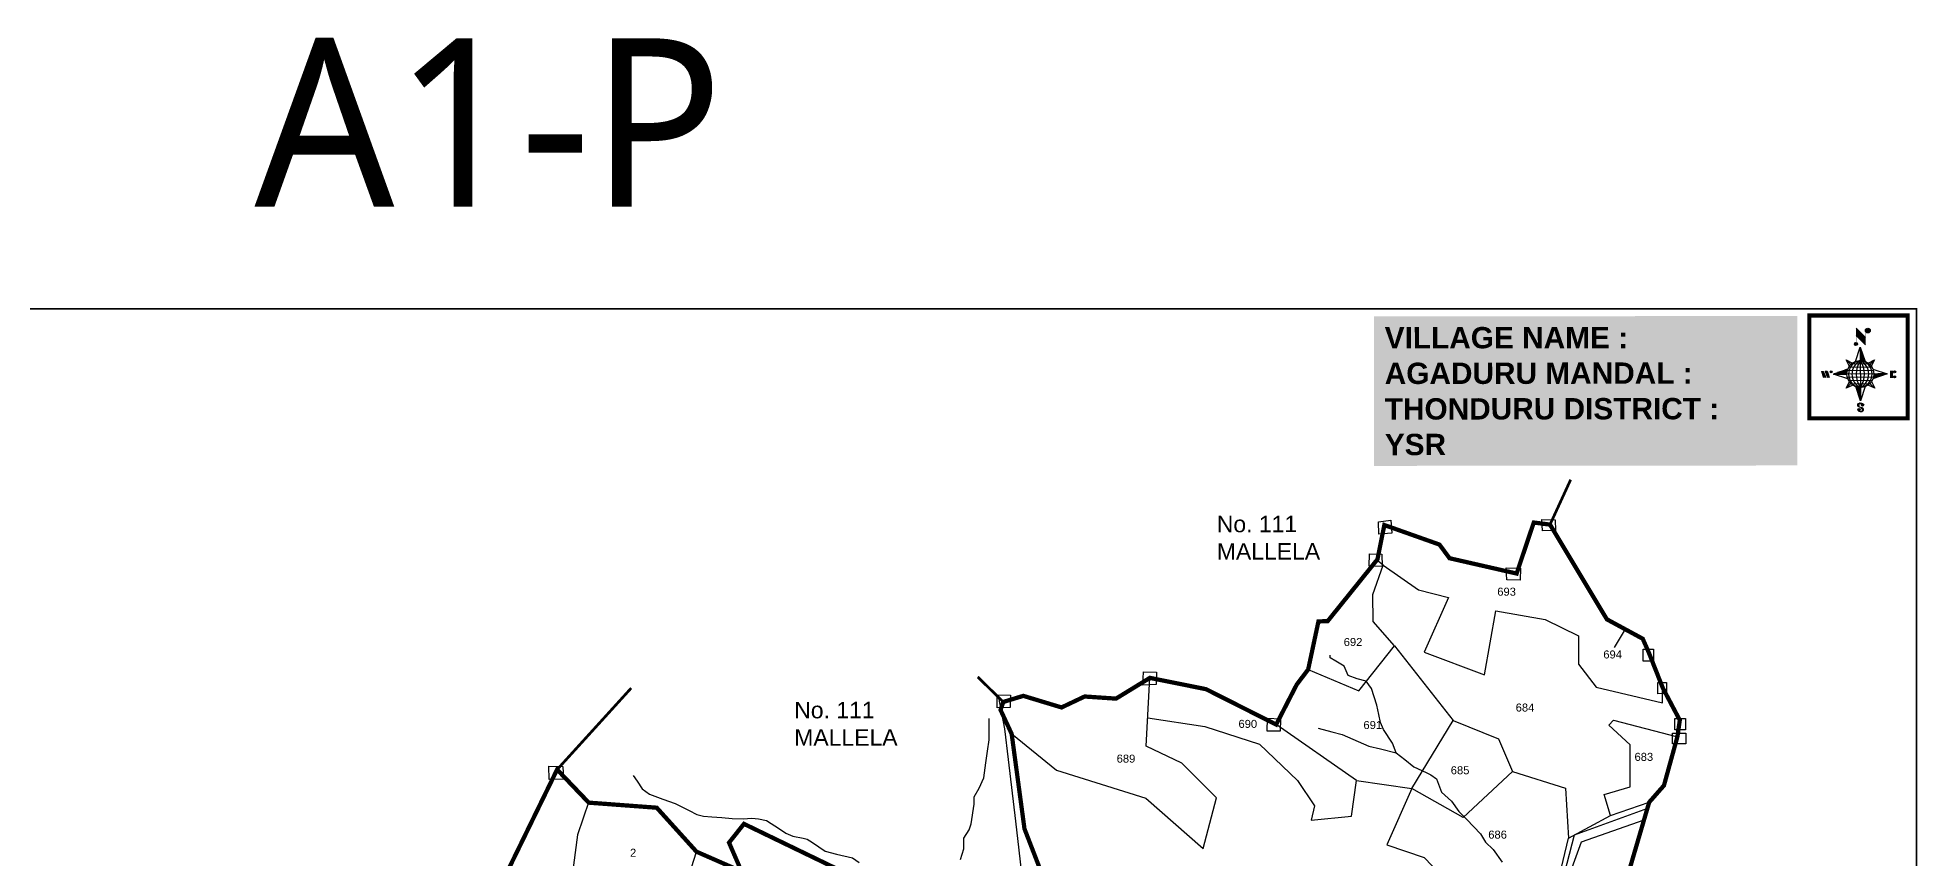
# Model space of a CAD drawing. Header units: inches. Extents: x 205997 to 211366, y 1604976 to 1613023.
# Drawn here: x 207842 to 211366, y 1611485 to 1613023 of the extents above; entities that cross this region are included whole.
import ezdxf

# ---------------------------------------------------------------- set-up
doc = ezdxf.new("R2010")
doc.units = ezdxf.units.IN
doc.header["$MEASUREMENT"] = 0
for name, color, linetype in [('AQUADUCT', 1, 'Continuous'), ('bord', 1, 'Continuous'), ('CADAS', 1, 'Continuous'), ('PLOT', 7, 'Continuous'), ('PLOTS NO', 7, 'Continuous'), ('ROAD', 1, 'Continuous'), ('STREAM', 4, 'Continuous'), ('TEXT', 1, 'Continuous'), ('text2', 7, 'Continuous'), ('VILLAGE BOUNDARY STONES', 1, 'Continuous'), ('VILLAGE BOUNDRY', 5, 'Continuous')]:
    doc.layers.add(name, color=color, linetype=linetype)
doc.styles.get("Standard").update_dxf_attribs({"font": 'arial.ttf'})
doc.styles.add('TMS', font='trebuc.ttf')
pattern_1 = [(267.297113149, (-8720374.938, 50637915.138), (10.5367255337, -0.497431438), [])]
pattern_2 = [(357.297113149, (-8720374.938, 50637915.138), (0.497431438, 10.5367255337), [])]

# ---------------------------------------------------------------- blocks, each defined once
blk = doc.blocks.new('*X9')
at = {"color": 0, "linetype": 'Continuous'}
for p, q in [((6321.6, 240.5), (6322.3, 241.2)), ((6321.6, 240.3), (6322.3, 241)), ((6321.6, 240.1), (6322.3, 240.8)), ((6321.6, 239.9), (6322.4, 240.7)), ((6321.6, 239.8), (6322.4, 240.6)), ((6321.6, 239.6), (6322.5, 240.5)), ((6321.6, 239.4), (6322.5, 240.3)), ((6321.6, 239.2), (6322.6, 240.2)), ((6321.7, 239.1), (6322.6, 240.1)), ((6321.8, 240.8), (6322.4, 241.4)), ((6321.8, 239), (6322.7, 240)), ((6321.8, 239), (6322.8, 239.9)), ((6321.9, 238.9), (6322.9, 239.8)), ((6322, 238.8), (6323, 239.7)), ((6322.1, 241.3), (6322.4, 241.6)), ((6322.1, 238.7), (6323.1, 239.6)), ((6322.2, 238.6), (6323.1, 239.6)), ((6322.3, 238.5), (6323.2, 239.5)), ((6322.4, 238.5), (6323.3, 239.4)), ((6322.5, 238.4), (6323.4, 239.3)), ((6322.7, 238.4), (6323.6, 239.3)), ((6322.8, 238.3), (6323.7, 239.2)), ((6322.9, 238.3), (6323.8, 239.1)), ((6323.1, 238.2), (6323.9, 239.1)), ((6323.2, 238.2), (6324, 239)), ((6323.3, 238.2), (6324.2, 239)), ((6323.5, 238.1), (6324.3, 238.9)), ((6323.7, 238.1), (6324.4, 238.9)), ((6323.8, 238.1), (6324.6, 238.8)), ((6324.1, 238.2), (6324.7, 238.8)), ((6324.3, 238.3), (6324.9, 238.8)), ((6324.6, 238.3), (6325.1, 238.8)), ((6324.8, 238.4), (6325.2, 238.8)), ((6325.1, 238.5), (6325.4, 238.8)), ((6325.4, 238.6), (6325.6, 238.8))]:
    blk.add_line(p, q, dxfattribs=at)
blk = doc.blocks.new('*X8')
at = {"color": 0, "linetype": 'Continuous'}
for p, q in [((6324.4, 240.3), (6324.5, 240.4)), ((6324.6, 240.3), (6324.8, 240.5)), ((6324.7, 240.2), (6325, 240.5)), ((6324.8, 240.2), (6325.2, 240.6)), ((6325, 240.1), (6325.5, 240.6)), ((6325.1, 240.1), (6325.6, 240.6)), ((6325.2, 240), (6325.8, 240.6)), ((6325.3, 240), (6326, 240.6)), ((6325.4, 239.9), (6326.1, 240.6)), ((6325.5, 239.8), (6326.2, 240.5)), ((6325.6, 239.8), (6326.3, 240.5)), ((6325.7, 239.7), (6326.5, 240.4)), ((6325.9, 239.6), (6326.6, 240.3)), ((6326, 239.5), (6326.7, 240.3)), ((6326, 239.4), (6326.8, 240.2)), ((6326.1, 239.3), (6327, 240.2)), ((6326.2, 239.3), (6327.1, 240.1)), ((6326.3, 239.2), (6327.1, 240)), ((6326.4, 239.1), (6327.2, 239.9)), ((6326.5, 239), (6327.3, 239.8)), ((6326.5, 238.9), (6327.4, 239.7)), ((6326.6, 238.8), (6327.5, 239.6)), ((6326.7, 238.7), (6327.5, 239.5)), ((6326.8, 238.6), (6327.6, 239.4)), ((6326.8, 238.5), (6327.7, 239.3)), ((6326.8, 236.5), (6327.4, 237)), ((6326.9, 238.3), (6327.8, 239.2)), ((6326.9, 238.2), (6327.9, 239.1)), ((6326.9, 236.8), (6327.6, 237.4)), ((6327, 238.1), (6327.8, 239)), ((6327, 237.9), (6327.8, 238.8)), ((6327, 237.8), (6327.8, 238.6)), ((6327, 237.6), (6327.8, 238.4)), ((6327, 237.4), (6327.8, 238.2)), ((6327, 237.3), (6327.8, 238)), ((6327, 237.1), (6327.8, 237.9))]:
    blk.add_line(p, q, dxfattribs=at)
blk = doc.blocks.new('H')
at = {"layer": 'bord', "extrusion": (0.000427885, 0.004792, 0.999988)}
h = blk.add_hatch(dxfattribs=at)
h.set_pattern_fill('LINE', color=8, scale=84.387686, angle=-2.7029, style=0)
h.set_pattern_definition(pattern_2)
h.paths.add_polyline_path([(-492, 786, -0.090992), (-448, 775), (-486, 912)])
h = blk.add_hatch(dxfattribs=at)
h.set_pattern_fill('LINE', color=8, scale=84.387686, angle=-92.7029, style=0)
h.set_pattern_definition(pattern_1)
h.paths.add_polyline_path([(-625, 665, -0.090992), (-615, 710), (-751, 671)])
h = blk.add_hatch(dxfattribs=at)
h.set_pattern_fill('LINE', color=8, scale=84.387686, angle=-2.7029, style=0)
h.set_pattern_definition(pattern_2)
h.paths.add_polyline_path([(-504, 533, -0.090992), (-549, 543), (-510, 406)])
h = blk.add_hatch(dxfattribs=at)
h.set_pattern_fill('LINE', color=8, scale=84.387686, angle=-92.7029, style=0)
h.set_pattern_definition(pattern_1)
h.paths.add_polyline_path([(-246, 647), (-372, 653, -0.090992), (-382, 609)])
for p, q in [((-516, 1087, -1217), (-432, 994, -1217)), ((-538, 774, -1216), (-487, 906, -1216)), ((-519, 1020, -1217), (-435, 927, -1216)), ((-487, 906, -1216), (-493, 780, -1216)), ((-487, 906, -1216), (-448, 769, -1216)), ((-627, 794, -1216), (-567, 760, -1216)), ((-627, 794, -1216), (-584, 747, -1215)), ((-599, 731, -1215), (-627, 794, -1216)), ((-421, 753, -1216), (-359, 781, -1216)), ((-359, 781, -1216), (-405, 739, -1216)), ((-359, 781, -1216), (-392, 721, -1215)), ((-865, 701, -1215), (-847, 638, -1215)), ((-847, 700, -1215), (-829, 637, -1215)), ((-829, 699, -1215), (-811, 636, -1215)), ((-829, 699, -1215), (-811, 698, -1215)), ((-811, 698, -1215), (-794, 635, -1215)), ((-752, 665, -1215), (-615, 704, -1215)), ((-752, 665, -1215), (-625, 659, -1215)), ((-619, 614, -1215), (-752, 665, -1215)), ((-639, 526, -1214), (-606, 585, -1215)), ((-639, 526, -1214), (-593, 568, -1215)), ((-577, 553, -1215), (-639, 526, -1214)), ((-511, 400, -1214), (-549, 537, -1214)), ((-460, 533, -1215), (-511, 400, -1214)), ((-371, 513, -1214), (-431, 546, -1215)), ((-371, 513, -1214), (-414, 560, -1215)), ((-399, 576, -1215), (-371, 513, -1214)), ((-246, 641, -1215), (-383, 603, -1215)), ((-379, 693, -1215), (-246, 641, -1215)), ((-373, 647, -1215), (-246, 641, -1215)), ((-213, 669, -1215), (-217, 601, -1215)), ((-197, 600, -1215), (-194, 668, -1215)), ((-505, 527, -1214), (-511, 400, -1214))]:
    blk.add_line(p, q, dxfattribs=at)
at = {"layer": 'bord', "color": 8, "linetype": 'ByBlock', "extrusion": (0.000427885, 0.004792, 0.999988)}
for p, q in [((-386, 711, -1215), (-605, 722, -1215)), ((-411, 744, -1216), (-578, 752, -1216)), ((-493, 780, -1216), (-505, 527, -1214)), ((-373, 647, -1215), (-625, 659, -1215)), ((-378, 616, -1215), (-623, 628, -1215)), ((-375, 679, -1215), (-620, 691, -1215)), ((-392, 585, -1215), (-611, 595, -1215)), ((-420, 555, -1215), (-587, 562, -1215))]:
    blk.add_line(p, q, dxfattribs=at)
at = {"layer": 'bord', "extrusion": (0.000427885, 0.004792, 0.999988), "elevation": -1212}
for points, const_width in [([(-522, 960), (-516, 1093)], 1.61), ([(-434, 933), (-428, 1066)], 1.61), ([(-870, 707), (-846, 706)], 0.642), ([(-829, 643), (-855, 644)], 0.642), ([(-829, 643), (-821, 678)], 0.642), ([(-811, 642), (-784, 641)], 0.642), ([(-793, 641), (-782, 694)], 0.642), ([(-177, 605), (-226, 607)], 0.706), ([(-223, 676), (-174, 673)], 0.706), ([(-195, 645), (-185, 644)], 0.706)]:
    blk.add_lwpolyline(points, dxfattribs=dict(at, const_width=const_width))
for points, const_width in [([(-414, 1073, 1), (-398, 1058, 1)], 22.3), ([(-530, 950, 1), (-520, 939, 1)], 14.8), ([(-776, 697, 1), (-769, 690, 1)], 8.9), ([(-180, 618, 1), (-173, 611, 1)], 9.79), ([(-178, 667, 1), (-171, 660, 1)], 9.79), ([(-490, 362, 1), (-498, 369, 1)], 11.1), ([(-525, 322, 1), (-533, 329, 1)], 11.1)]:
    blk.add_lwpolyline(points, format="xyb", close=True, dxfattribs=dict(at, const_width=const_width))
for points in [[(-537, 317), (-531, 310), (-520, 307), (-505, 307), (-494, 310), (-486, 318), (-487, 326), (-491, 333), (-494, 336), (-503, 341), (-522, 347), (-530, 352), (-534, 355), (-537, 363), (-537, 373), (-530, 381), (-520, 384), (-504, 384), (-493, 380), (-487, 373)], [(-522, 348), (-526, 354), (-528, 361), (-528, 371), (-526, 375), (-521, 381), (-515, 384)], [(-505, 307), (-499, 312), (-497, 319), (-497, 327), (-501, 335), (-509, 343)]]:
    blk.add_lwpolyline(points, dxfattribs=at)
at = {"layer": 'bord', "extrusion": (0.000427885, 0.004792, 0.999988)}
for centre, radius in [((-406, 1065, -1212), 22.3), ((-525, 944, -1212), 14.8), ((-498, 659, -1212), 127), ((-773, 694, -1212), 8.9), ((-177, 615, -1212), 9.79), ((-174, 663, -1212), 9.79), ((-494, 365, -1212), 11.1), ((-529, 325, -1212), 11.1)]:
    blk.add_circle(centre, radius, dxfattribs=at)
at = {"layer": 'bord', "color": 8, "linetype": 'ByBlock', "extrusion": (0.000427885, 0.004792, 0.999988)}
for centre, radius, start, end in [((-482, 658, -1212), 128, 94.9254, 259.6691), ((-437, 656, -1212), 141, 113.2864, 241.308), ((-316, 651, -1212), 222, 142.5892, 212.0053), ((-560, 662, -1212), 141, 293.2864, 61.308), ((-681, 668, -1212), 222, 322.5892, 32.0053), ((-515, 660, -1212), 128, 274.9254, 79.6691)]:
    blk.add_arc(centre, radius, start, end, dxfattribs=at)
at = {"layer": 'bord', "extrusion": (0.000427885, 0.004792, 0.999988)}
for points in [[(-516, 1093, -1212), (-431, 1000, -1212), (-519, 1026, -1212), (-434, 933, -1212)], [(-864, 707, -1212), (-846, 706, -1212), (-846, 644, -1212), (-829, 643, -1212)], [(-829, 705, -1212), (-811, 704, -1212), (-811, 642, -1212), (-793, 641, -1212)], [(-193, 674, -1212), (-197, 606, -1212), (-213, 675, -1212), (-216, 607, -1212)]]:
    blk.add_solid(points, dxfattribs=at)
at = {"layer": 'bord', "extrusion": (0.000427885, 0.004792, 0.999988), "xscale": 7.977342409717546, "yscale": 7.977342409717546, "zscale": 7.977342409717546, "rotation": 138.0840426661453}
for name, p in [('*X8', (38301, -31929, -1212)), ('*X9', (38314, -31951, -1212))]:
    blk.add_blockref(name, p, dxfattribs=at)

msp = doc.modelspace()

# ---------------------------------------------------------------- linework, layer by layer
at = {"layer": 'PLOT'}
for points in [[(210224, 1611839.2), (210318.7, 1611799.3), (210385.7, 1611883.2), (210346.1, 1611929.3), (210345, 1611979.5), (210364.5, 1612034.3), (210352.6, 1612043.9)], [(210364.5, 1612034.3), (210430.7, 1611988.2), (210486.9, 1611973.9), (210441.4, 1611871.4), (210554.6, 1611829.3), (210575.8, 1611949.1), (210668.3, 1611932.7), (210730.9, 1611901.9), (210731, 1611849.1), (210764.2, 1611805.9), (210888, 1611776.7), (210888, 1611806.1)], [(210385.7, 1611883.2), (210496.1, 1611743.3), (210581.1, 1611709.3), (210607, 1611647.8), (210514.3, 1611561.5), (210418.6, 1611615.9)], [(209668.1, 1611718.4), (209752.2, 1611650.3), (209919.7, 1611598.2), (210026.9, 1611503.4), (210052, 1611598.6), (209987.2, 1611663.4), (209920.4, 1611695.2), (209927.2, 1611823.4)], [(209923.2, 1611748.3), (210030.4, 1611732.4), (210132.5, 1611699.4), (210204.1, 1611630.8), (210236.1, 1611583.8), (210229.4, 1611557), (210305, 1611564.2), (210314.6, 1611630.9), (210164, 1611735.9)], [(210418.6, 1611615.9), (210496.1, 1611743.3)], [(210790.7, 1611565.7), (210779, 1611605), (210827.6, 1611619.5), (210827.5, 1611697.9), (210787.5, 1611734.6), (210796.1, 1611743.9), (210916.2, 1611713.1)], [(210607, 1611647.8), (210706.5, 1611616.7), (210712.3, 1611523)], [(210314.6, 1611630.9), (210418.6, 1611615.9), (210371.3, 1611510.4), (210441.5, 1611487), (210516.5, 1611408.6), (210420.1, 1611396.7), (210422.9, 1611271.6), (210425.4, 1611244.8)], [(208875.5, 1611591.7), (208853.8, 1611529.4), (208837.5, 1611401.5), (209044.6, 1611395.7), (209077.2, 1611497.7)], [(210422.9, 1611271.6), (210496.3, 1611267.6), (210594.1, 1611309.7), (210654.2, 1611359.5), (210688.1, 1611423.9), (210712.3, 1611523), (210790.7, 1611565.7), (210863.3, 1611590.3)], [(210646.7, 1611324.4), (210698.2, 1611411.5), (210736.4, 1611516.3), (210853.6, 1611557.2)]]:
    msp.add_lwpolyline(points, dxfattribs=at)
at = {"layer": 'ROAD'}
for points in [[(209683.2, 1611238.7), (209688.4, 1611307.8), (209688.2, 1611446.2), (209675.9, 1611554.7), (209661.9, 1611670.4), (209655, 1611727.8), (209643.9, 1611786.6)], [(210859.9, 1611578.8), (210722.6, 1611528.6), (210694.9, 1611422.7), (210678.6, 1611391.2), (210667.3, 1611370.1), (210651, 1611346.1), (210625.8, 1611301.2), (210582.6, 1611289.3), (210535, 1611275.7), (210503.9, 1611266.9), (210460.3, 1611259.4), (210424.4, 1611256.1)]]:
    msp.add_lwpolyline(points, dxfattribs=at)
at = {"layer": 'STREAM'}
for points in [[(210388.9, 1611683.2), (210382.3, 1611701), (210364.9, 1611726.9), (210359.6, 1611739.7), (210356.5, 1611754.7), (210352.9, 1611772.1), (210342.5, 1611803.4), (210332.9, 1611817.1), (210315.8, 1611821.7), (210298.9, 1611827.8), (210291.6, 1611845.3), (210276, 1611854.4), (210265.2, 1611860.8), (210265.2, 1611866)], [(209572, 1611482.8), (209578.2, 1611503), (209578.2, 1611523.1), (209588.5, 1611538.6), (209592.1, 1611550), (209597.7, 1611587), (209597.7, 1611600.6), (209607.1, 1611617), (209615.6, 1611636.3), (209619.6, 1611664), (209622.8, 1611686.3), (209625.8, 1611707.1), (209625.8, 1611727.1), (209625.8, 1611747.2)], [(210242.9, 1611729), (210268.4, 1611722.5), (210287.4, 1611717.6), (210337.9, 1611695.4), (210359.3, 1611690.3), (210388.9, 1611683.2), (210405, 1611670.4), (210422.1, 1611656.9), (210445.3, 1611646), (210454.1, 1611641.9), (210464.3, 1611634), (210473.7, 1611609.1), (210492.7, 1611592.6), (210506.2, 1611573.3), (210520.7, 1611558.5), (210534.8, 1611544), (210547.3, 1611531.3), (210556.6, 1611515.8), (210571.1, 1611501.7), (210587.8, 1611478)], [(208958.4, 1611640.2), (208966.1, 1611629.6), (208975.2, 1611615.8), (208988.8, 1611605.2), (209014.4, 1611596.4), (209037, 1611588.2), (209063.6, 1611575), (209077.7, 1611567.7), (209090.6, 1611564.5), (209105.7, 1611563.3), (209124.8, 1611561.6), (209143.9, 1611559.8), (209164.6, 1611559), (209180.8, 1611560.3), (209193.5, 1611559.4), (209208.4, 1611555.9), (209233.1, 1611540.3), (209244.5, 1611532.2), (209257.7, 1611527.1), (209277.1, 1611523.2), (209284.5, 1611520.9), (209294.5, 1611514.9), (209318.2, 1611498.7), (209339.9, 1611492.8), (209369.6, 1611486.3), (209382.4, 1611477.4)]]:
    msp.add_lwpolyline(points, dxfattribs=at)
at = {"layer": 'text2', "color": 200, "const_width": 7.56, "elevation": 0.1}
msp.add_lwpolyline([(211348, 1612502.4), (211163.3, 1612502.4), (211163.3, 1612309.9), (211348, 1612309.9)], close=True, dxfattribs=at)
at = {"layer": 'VILLAGE BOUNDARY STONES'}
for points in [[(210378.8, 1612118.6), (210380.7, 1612094.3), (210356.7, 1612092.4), (210356, 1612115.5)], [(210661.8, 1612119.9), (210687.3, 1612119.4), (210687.9, 1612099.4), (210663, 1612099.1)], [(210338.9, 1612056.1), (210361.8, 1612055.1), (210362.7, 1612032), (210338.1, 1612032.5)], [(210595.1, 1612029.8), (210622.1, 1612028.9), (210621.4, 1612006.2), (210596.3, 1612007.2)], [(210852, 1611877.1), (210871.6, 1611877.2), (210871.6, 1611854.7), (210852.1, 1611854.7)], [(209915.4, 1611834.6), (209939.4, 1611834.3), (209939.2, 1611810.8), (209914, 1611809.8)], [(209640.9, 1611791.5), (209665.7, 1611790.8), (209665.3, 1611768), (209641.2, 1611767)], [(210879.3, 1611814.5), (210895.8, 1611814.5), (210895.8, 1611793.9), (210879.3, 1611793.8)], [(210147.9, 1611748.1), (210172.1, 1611746.9), (210171.2, 1611723.5), (210147.3, 1611723.6)], [(210911.3, 1611747.2), (210931.3, 1611747.2), (210931.3, 1611726), (210911.3, 1611726)], [(210907, 1611719.7), (210932, 1611719.8), (210932.1, 1611700), (210907.1, 1611699.9)], [(208800.3, 1611657.7), (208826.8, 1611657.4), (208827.8, 1611633.4), (208801.1, 1611632.7)]]:
    msp.add_lwpolyline(points, close=True, dxfattribs=at)
msp.add_lwpolyline([(210818.5, 1611914.4), (210797.8, 1611880.4)], dxfattribs=at)
at = {"layer": 'VILLAGE BOUNDRY', "const_width": 3}
msp.add_lwpolyline([(205998.3, 1612514.8), (211364.7, 1612514.8), (211364.7, 1604978.5), (205998.3, 1604978.5)], close=True, dxfattribs=at)
at = {"layer": 'VILLAGE BOUNDRY', "const_width": 5.13, "elevation": 10.3}
msp.add_lwpolyline([(210677.4, 1612110.6), (210716.1, 1612194.8)], dxfattribs=at)
at = {"layer": 'VILLAGE BOUNDRY'}
for points, const_width in [([(210780.3, 1611307.3), (210863.3, 1611590.3), (210891, 1611621.8), (210916.2, 1611713.1), (210920.7, 1611744.1), (210888.8, 1611804.5), (210862.9, 1611870.1), (210851.2, 1611896.7), (210784, 1611933.1), (210677.4, 1612110.6), (210646.9, 1612114.5), (210614.8, 1612018.9), (210489, 1612047.6), (210470.1, 1612073.2), (210366.8, 1612109.8), (210353.9, 1612045.6), (210260.6, 1611929.8), (210243.2, 1611929.1), (210224, 1611839.2), (210202.4, 1611810.7), (210164, 1611735.9), (210032.5, 1611802.2), (209927.2, 1611823.4), (209863.7, 1611784.5), (209804.9, 1611788.5), (209761.6, 1611768), (209689.9, 1611789.7), (209652.4, 1611778.3), (209647.2, 1611763.4), (209668.1, 1611718.4), (209692.1, 1611540.6), (209724.3, 1611457.3)], 8), ([(209652.4, 1611778.3), (209604.4, 1611825.1)], 5.13), ([(208815.9, 1611651.6), (208954.8, 1611804.3)], 5.13), ([(209603.8, 1611338.3), (209166.2, 1611549.8), (209138.2, 1611514.7), (209161.6, 1611460.8), (209077.2, 1611497.7), (209002.7, 1611580.1), (208875.2, 1611589.6), (208815.9, 1611651.6), (208646.6, 1611304.7)], 8)]:
    msp.add_lwpolyline(points, dxfattribs=dict(at, const_width=const_width))

# ---------------------------------------------------------------- block references
at = {"layer": 'AQUADUCT', "color": 1, "xscale": 0.1985536023187061, "yscale": 0.1985536023187061, "zscale": 0.1985536023187061, "rotation": 3.078330600073183}
msp.add_blockref('H', (211365.1, 1612268.5, 241.8), dxfattribs=at)

# ---------------------------------------------------------------- texts
at = {"layer": 'CADAS', "color": 2, "style": 'TMS'}
msp.add_text('A1-P', height=315.69, dxfattribs=at).set_placement((208248.4, 1612706.1))
at = {"layer": 'PLOTS NO'}
for s, p in [('693', (210578.5, 1611977.4)), ('692', (210290.6, 1611883.1)), ('694', (210777.3, 1611859.8)), ('690', (210093.3, 1611729.7)), ('684', (210613, 1611760.3)), ('691', (210327.6, 1611727.6)), ('689', (209864.9, 1611664.6)), ('683', (210835.8, 1611667.9)), ('685', (210491.3, 1611642.8)), ('686', (210561.6, 1611522.2)), ('2', (208952.6, 1611488.2))]:
    msp.add_text(s, height=15, dxfattribs=at).set_placement(p)
at = {"layer": 'TEXT', "insert": (210367.4, 1612480.7), "char_height": 40, "width": 753.606, "attachment_point": 1, "rotation": 0.0563, "bg_fill": 1, "box_fill_scale": 1.5, "bg_fill_color": 254, "bg_fill_transparency": 0}
msp.add_mtext('{\\fArial|b1|i0|c0|p34;\\C1;VILLAGE NAME :\\C5; AGADURU \\C1;MANDAL : \\C5;THONDURU \\C1;DISTRICT : \\C5;YSR }', dxfattribs=at)
at = {"layer": 'TEXT', "char_height": 30.8, "width": 460.149, "attachment_point": 1, "rotation": 0.0563}
for insert in [(210052.6, 1612127.1), (209260.4, 1611778.4)]:
    msp.add_mtext('No. 111\\PMALLELA', dxfattribs=dict(at, insert=insert))

doc.saveas('drawing.dxf')
